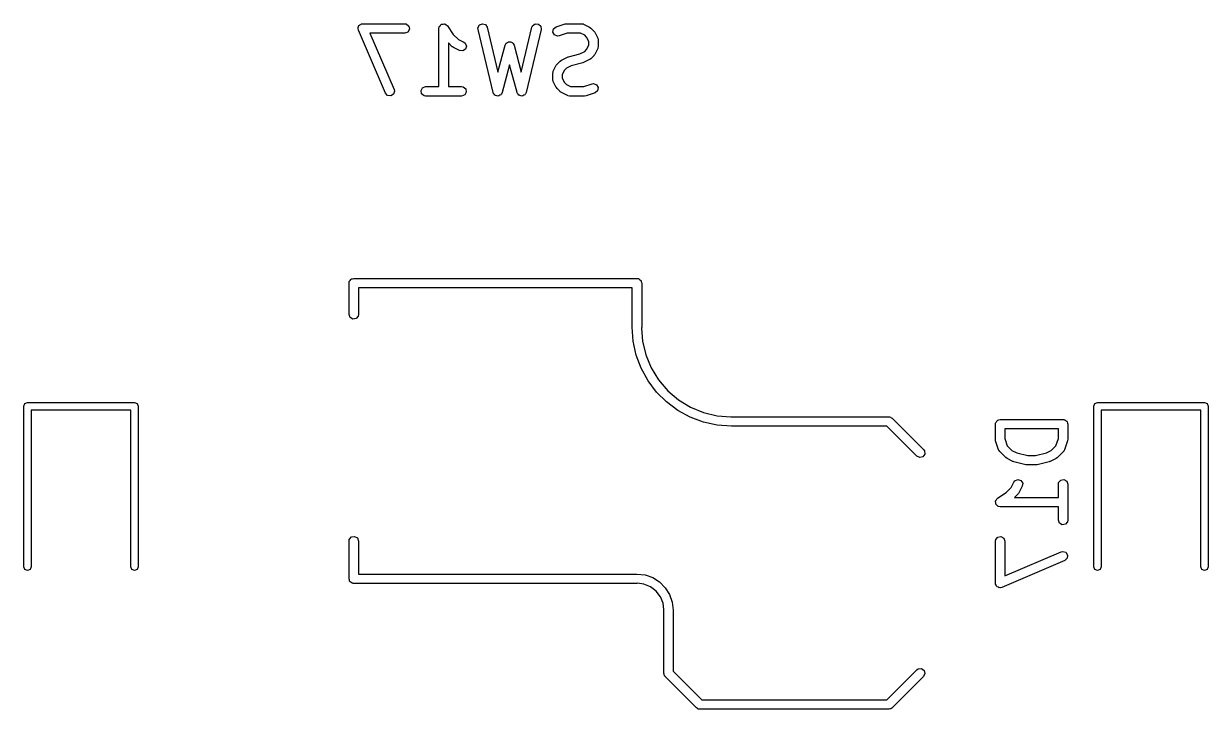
# Model space of a CAD drawing. Extents: x 3.18 to 10.88, y -3.25 to -0.52.
# Drawn here: x 6.797 to 7.537, y -1.915 to -1.486 of the extents above; entities that cross this region are included whole.
import ezdxf

# ---------------------------------------------------------------- set-up
doc = ezdxf.new("R2010")
doc.units = 0
doc.header["$MEASUREMENT"] = 0
doc.layers.add('BLACK', color=7, linetype='CONTINUOUS')

msp = doc.modelspace()

# ---------------------------------------------------------------- linework, layer by layer
at = {"layer": 'BLACK', "linetype": 'CONTINUOUS'}
for p, q in [((7.00563, -1.48943), (7.00573, -1.4891)), ((7.00567, -1.48875), (7.00601, -1.48816)), ((7.00573, -1.4891), (7.00567, -1.48875)), ((7.00601, -1.48816), (7.00621, -1.4875)), ((7.00621, -1.4875), (7.0065, -1.48731)), ((7.0065, -1.48731), (7.00668, -1.487)), ((7.00668, -1.487), (7.00732, -1.48677)), ((7.00732, -1.48677), (7.0079, -1.48639)), ((7.0079, -1.48639), (7.00825, -1.48643)), ((7.00825, -1.48643), (7.00857, -1.48631)), ((7.00857, -1.48631), (7.03482, -1.48631)), ((7.03482, -1.48631), (7.03583, -1.48649)), ((7.03583, -1.48649), (7.03738, -1.48779)), ((7.03738, -1.48779), (7.03773, -1.48978)), ((7.05624, -1.48927), (7.05642, -1.48826)), ((7.05624, -1.52568), (7.05624, -1.48927)), ((7.05642, -1.48826), (7.05653, -1.48813)), ((7.05653, -1.48813), (7.05655, -1.48796)), ((7.05655, -1.48796), (7.05717, -1.48737)), ((7.05717, -1.48737), (7.05772, -1.48671)), ((7.05772, -1.48671), (7.05788, -1.48668)), ((7.05788, -1.48668), (7.05801, -1.48656)), ((7.05801, -1.48656), (7.05886, -1.48651)), ((7.05886, -1.48651), (7.05971, -1.48636)), ((7.05971, -1.48636), (7.05985, -1.48644)), ((7.05985, -1.48644), (7.06002, -1.48643)), ((7.06002, -1.48643), (7.06071, -1.48694)), ((7.06071, -1.48694), (7.06145, -1.48737)), ((7.06145, -1.48737), (7.06151, -1.48753)), ((7.06151, -1.48753), (7.06165, -1.48763)), ((7.06165, -1.48763), (7.06524, -1.49301)), ((7.08063, -1.48893), (7.08154, -1.48712)), ((7.08069, -1.48995), (7.08063, -1.48893)), ((7.08154, -1.48712), (7.08339, -1.48632)), ((7.08339, -1.48632), (7.08533, -1.4869)), ((7.08533, -1.4869), (7.08644, -1.48858)), ((7.08644, -1.48858), (7.0931, -1.51657)), ((7.10777, -1.51657), (7.11444, -1.48858)), ((7.11444, -1.48858), (7.11484, -1.48764)), ((7.11484, -1.48764), (7.11647, -1.48644)), ((7.11647, -1.48644), (7.11848, -1.48656)), ((7.11848, -1.48656), (7.11995, -1.48794)), ((7.11995, -1.48794), (7.12018, -1.48995)), ((7.12792, -1.4896), (7.1295, -1.48834)), ((7.1295, -1.48834), (7.13512, -1.48646)), ((7.13512, -1.48646), (7.136, -1.48634)), ((7.136, -1.48634), (7.13606, -1.48631)), ((7.13606, -1.48631), (7.14543, -1.48631)), ((7.14543, -1.48631), (7.14644, -1.48649)), ((7.14644, -1.48649), (7.14658, -1.4866)), ((7.14658, -1.4866), (7.14675, -1.48663)), ((7.14675, -1.48663), (7.1505, -1.4885)), ((7.1505, -1.4885), (7.15121, -1.48903)), ((7.15121, -1.48903), (7.15127, -1.48905)), ((7.15127, -1.48905), (7.15314, -1.49093)), ((7.00586, -1.49043), (7.00563, -1.48943)), ((7.02273, -1.5298), (7.00586, -1.49043)), ((7.03482, -1.49222), (7.01305, -1.49222)), ((7.01305, -1.49222), (7.02816, -1.52747)), ((7.03672, -1.49153), (7.03482, -1.49222)), ((7.03773, -1.48978), (7.03672, -1.49153)), ((7.06524, -1.49301), (7.06844, -1.49621)), ((7.06844, -1.49621), (7.07176, -1.49787)), ((7.09007, -1.52932), (7.08069, -1.48995)), ((7.12018, -1.48995), (7.11081, -1.52932)), ((7.12751, -1.49157), (7.12792, -1.4896)), ((7.12847, -1.49335), (7.12751, -1.49157)), ((7.13035, -1.49409), (7.12847, -1.49335)), ((7.13137, -1.49394), (7.13035, -1.49409)), ((7.13654, -1.49222), (7.13137, -1.49394)), ((7.14473, -1.49222), (7.13654, -1.49222)), ((7.14743, -1.49357), (7.14473, -1.49222)), ((7.14863, -1.49476), (7.14743, -1.49357)), ((7.14998, -1.49746), (7.14863, -1.49476)), ((7.15314, -1.49093), (7.15365, -1.49165)), ((7.15365, -1.49165), (7.1537, -1.4917)), ((7.1537, -1.4917), (7.15557, -1.49544)), ((7.15557, -1.49544), (7.15586, -1.49643)), ((7.15586, -1.49643), (7.15582, -1.4966)), ((7.15582, -1.4966), (7.15588, -1.49677)), ((7.0646, -1.50073), (7.06215, -1.49827)), ((7.06215, -1.49827), (7.06215, -1.52568)), ((7.06466, -1.50076), (7.0646, -1.50073)), ((7.06537, -1.50128), (7.06466, -1.50076)), ((7.06912, -1.50316), (7.06537, -1.50128)), ((7.07113, -1.50339), (7.06912, -1.50316)), ((7.07281, -1.50227), (7.07113, -1.50339)), ((7.07176, -1.49787), (7.07259, -1.49848)), ((7.07259, -1.49848), (7.07339, -1.50034)), ((7.07339, -1.50034), (7.07281, -1.50227)), ((7.0931, -1.51657), (7.09758, -1.49975)), ((7.09758, -1.49975), (7.09802, -1.49882)), ((7.09802, -1.49882), (7.09824, -1.49867)), ((7.09824, -1.49867), (7.09835, -1.49842)), ((7.09835, -1.49842), (7.09904, -1.4981)), ((7.09904, -1.4981), (7.09967, -1.49766)), ((7.09967, -1.49766), (7.09994, -1.49769)), ((7.09994, -1.49769), (7.10018, -1.49757)), ((7.10018, -1.49757), (7.10092, -1.49777)), ((7.10092, -1.49777), (7.10168, -1.49784)), ((7.10168, -1.49784), (7.10187, -1.49803)), ((7.10187, -1.49803), (7.10213, -1.4981)), ((7.10213, -1.4981), (7.10257, -1.49872)), ((7.10257, -1.49872), (7.10311, -1.49926)), ((7.10311, -1.49926), (7.10314, -1.49953)), ((7.10314, -1.49953), (7.10329, -1.49975)), ((7.10329, -1.49975), (7.10777, -1.51657)), ((7.1444, -1.50523), (7.14743, -1.50371)), ((7.14743, -1.50371), (7.14863, -1.50252)), ((7.14863, -1.50252), (7.14998, -1.49982)), ((7.14998, -1.49982), (7.14998, -1.49746)), ((7.15557, -1.50184), (7.1537, -1.50558)), ((7.15559, -1.50166), (7.15557, -1.50184)), ((7.15571, -1.50152), (7.15559, -1.50166)), ((7.15588, -1.50051), (7.15571, -1.50152)), ((7.15588, -1.49677), (7.15588, -1.50051)), ((7.13022, -1.51155), (7.13209, -1.50968)), ((7.13209, -1.50968), (7.13282, -1.50917)), ((7.13282, -1.50917), (7.13286, -1.50912)), ((7.13286, -1.50912), (7.13661, -1.50725)), ((7.13661, -1.50725), (7.1371, -1.5071)), ((7.1371, -1.5071), (7.13722, -1.50702)), ((7.13722, -1.50702), (7.1444, -1.50523)), ((7.14615, -1.51088), (7.13896, -1.51267)), ((7.14626, -1.5108), (7.14615, -1.51088)), ((7.14675, -1.51065), (7.14626, -1.5108)), ((7.1505, -1.50878), (7.14675, -1.51065)), ((7.15055, -1.50873), (7.1505, -1.50878)), ((7.15127, -1.50823), (7.15055, -1.50873)), ((7.15314, -1.50635), (7.15127, -1.50823)), ((7.15317, -1.50629), (7.15314, -1.50635)), ((7.1537, -1.50558), (7.15317, -1.50629)), ((7.10044, -1.51197), (7.09579, -1.5294)), ((7.10508, -1.5294), (7.10044, -1.51197)), ((7.12748, -1.51739), (7.12766, -1.51638)), ((7.12748, -1.52114), (7.12748, -1.51739)), ((7.12766, -1.51638), (7.12777, -1.51624)), ((7.12777, -1.51624), (7.12779, -1.51607)), ((7.12779, -1.51607), (7.12967, -1.51232)), ((7.12967, -1.51232), (7.13019, -1.51161)), ((7.13019, -1.51161), (7.13022, -1.51155)), ((7.13473, -1.51539), (7.13339, -1.51808)), ((7.13339, -1.51808), (7.13339, -1.52044)), ((7.13593, -1.51419), (7.13473, -1.51539)), ((7.13896, -1.51267), (7.13593, -1.51419)), ((7.04605, -1.52637), (7.04794, -1.52568)), ((7.04794, -1.52568), (7.05624, -1.52568)), ((7.06215, -1.52568), (7.07044, -1.52568)), ((7.07044, -1.52568), (7.07145, -1.52586)), ((7.07145, -1.52586), (7.073, -1.52716)), ((7.12754, -1.5213), (7.12748, -1.52114)), ((7.1275, -1.52147), (7.12754, -1.5213)), ((7.12779, -1.52246), (7.1275, -1.52147)), ((7.12967, -1.52621), (7.12779, -1.52246)), ((7.12971, -1.52625), (7.12967, -1.52621)), ((7.13022, -1.52697), (7.12971, -1.52625)), ((7.13339, -1.52044), (7.13473, -1.52314)), ((7.13473, -1.52314), (7.13593, -1.52433)), ((7.13593, -1.52433), (7.13863, -1.52568)), ((7.13863, -1.52568), (7.14683, -1.52568)), ((7.14683, -1.52568), (7.152, -1.52396)), ((7.152, -1.52396), (7.15301, -1.52381)), ((7.15301, -1.52381), (7.15489, -1.52455)), ((7.15489, -1.52455), (7.15585, -1.52633)), ((7.15585, -1.52633), (7.15545, -1.52831)), ((7.02412, -1.53127), (7.02273, -1.5298)), ((7.02612, -1.53151), (7.02412, -1.53127)), ((7.02781, -1.53041), (7.02612, -1.53151)), ((7.02839, -1.52847), (7.02781, -1.53041)), ((7.02816, -1.52747), (7.02839, -1.52847)), ((7.04504, -1.52812), (7.04605, -1.52637)), ((7.04539, -1.53011), (7.04504, -1.52812)), ((7.04693, -1.53141), (7.04539, -1.53011)), ((7.04794, -1.53159), (7.04693, -1.53141)), ((7.07044, -1.53159), (7.04794, -1.53159)), ((7.07234, -1.5309), (7.07044, -1.53159)), ((7.07335, -1.52915), (7.07234, -1.5309)), ((7.073, -1.52716), (7.07335, -1.52915)), ((7.09024, -1.52958), (7.09007, -1.52932)), ((7.09026, -1.52989), (7.09024, -1.52958)), ((7.09078, -1.5304), (7.09026, -1.52989)), ((7.09118, -1.53101), (7.09078, -1.5304)), ((7.09147, -1.5311), (7.09118, -1.53101)), ((7.09169, -1.53131), (7.09147, -1.5311)), ((7.09242, -1.53138), (7.09169, -1.53131)), ((7.09311, -1.53158), (7.09242, -1.53138)), ((7.0934, -1.53146), (7.09311, -1.53158)), ((7.09371, -1.53149), (7.0934, -1.53146)), ((7.0943, -1.53107), (7.09371, -1.53149)), ((7.09497, -1.53078), (7.0943, -1.53107)), ((7.09511, -1.53051), (7.09497, -1.53078)), ((7.09536, -1.53033), (7.09511, -1.53051)), ((7.09579, -1.5294), (7.09536, -1.53033)), ((7.10526, -1.52965), (7.10508, -1.5294)), ((7.1053, -1.52996), (7.10526, -1.52965)), ((7.10582, -1.53046), (7.1053, -1.52996)), ((7.10624, -1.53105), (7.10582, -1.53046)), ((7.10654, -1.53113), (7.10624, -1.53105)), ((7.10676, -1.53135), (7.10654, -1.53113)), ((7.10749, -1.53139), (7.10676, -1.53135)), ((7.10819, -1.53158), (7.10749, -1.53139)), ((7.10847, -1.53145), (7.10819, -1.53158)), ((7.10878, -1.53147), (7.10847, -1.53145)), ((7.10936, -1.53103), (7.10878, -1.53147)), ((7.11002, -1.53073), (7.10936, -1.53103)), ((7.11015, -1.53045), (7.11002, -1.53073)), ((7.1104, -1.53026), (7.11015, -1.53045)), ((7.11081, -1.52932), (7.1104, -1.53026)), ((7.13209, -1.52885), (7.13022, -1.52697)), ((7.13215, -1.52888), (7.13209, -1.52885)), ((7.13286, -1.5294), (7.13215, -1.52888)), ((7.13661, -1.53128), (7.13286, -1.5294)), ((7.13679, -1.5313), (7.13661, -1.53128)), ((7.13692, -1.53141), (7.13679, -1.5313)), ((7.13793, -1.53159), (7.13692, -1.53141)), ((7.14731, -1.53159), (7.13793, -1.53159)), ((7.14737, -1.53157), (7.14731, -1.53159)), ((7.14824, -1.53144), (7.14737, -1.53157)), ((7.15386, -1.52956), (7.14824, -1.53144)), ((7.15545, -1.52831), (7.15386, -1.52956)), ((7, -1.64862), (7.00006, -1.64824)), ((7, -1.66831), (7, -1.64862)), ((7.00004, -1.64811), (7.00011, -1.64799)), ((7.00006, -1.64824), (7.00004, -1.64811)), ((7.00011, -1.64799), (7.00017, -1.64761)), ((7.00017, -1.64761), (7.00067, -1.64702)), ((7.00067, -1.64702), (7.00105, -1.64636)), ((7.00105, -1.64636), (7.0013, -1.64627)), ((7.0013, -1.64627), (7.00147, -1.64606)), ((7.00147, -1.64606), (7.00223, -1.64593)), ((7.00223, -1.64593), (7.00295, -1.64567)), ((7.00295, -1.64567), (7.18011, -1.64567)), ((7.17716, -1.65157), (7.0059, -1.65157)), ((7.0059, -1.65157), (7.0059, -1.66831)), ((7.17716, -1.67618), (7.17716, -1.65157)), ((7.18011, -1.64567), (7.1805, -1.64574)), ((7.1805, -1.64574), (7.18063, -1.64571)), ((7.18063, -1.64571), (7.18074, -1.64578)), ((7.18074, -1.64578), (7.18112, -1.64585)), ((7.18112, -1.64585), (7.18171, -1.64634)), ((7.18171, -1.64634), (7.18238, -1.64672)), ((7.18238, -1.64672), (7.18247, -1.64697)), ((7.18247, -1.64697), (7.18267, -1.64714)), ((7.18267, -1.64714), (7.18281, -1.6479)), ((7.18281, -1.6479), (7.18307, -1.64862)), ((7.18307, -1.64862), (7.18307, -1.67618)), ((7.00069, -1.6702), (7, -1.66831)), ((7.00244, -1.67121), (7.00069, -1.6702)), ((7.00443, -1.67086), (7.00244, -1.67121)), ((7.00572, -1.66932), (7.00443, -1.67086)), ((7.0059, -1.66831), (7.00572, -1.66932)), ((7.17779, -1.685), (7.17716, -1.67618)), ((7.17716, -1.67618), (7.17716, -1.67618)), ((7.17716, -1.67618), (7.17716, -1.67618)), ((7.18307, -1.67618), (7.18295, -1.67686)), ((7.18295, -1.67686), (7.18359, -1.68498)), ((7.17967, -1.69365), (7.17779, -1.685)), ((7.18359, -1.68498), (7.18565, -1.69357)), ((7.18277, -1.70194), (7.17967, -1.69365)), ((7.18565, -1.69357), (7.18903, -1.70173)), ((7.18701, -1.7097), (7.18277, -1.70194)), ((7.18903, -1.70173), (7.19364, -1.70926)), ((7.19231, -1.71679), (7.18701, -1.7097)), ((7.19364, -1.70926), (7.19938, -1.71597)), ((7.19856, -1.72304), (7.19231, -1.71679)), ((7.19938, -1.71597), (7.20609, -1.72171)), ((6.79652, -1.72572), (6.79721, -1.72405)), ((6.79652, -1.82611), (6.79652, -1.72572)), ((6.79721, -1.72405), (6.79888, -1.72336)), ((6.79888, -1.72336), (6.86581, -1.72336)), ((6.86581, -1.72336), (6.86748, -1.72405)), ((6.86748, -1.72405), (6.86817, -1.72572)), ((6.86817, -1.72572), (6.86817, -1.82611)), ((7.20565, -1.72834), (7.19856, -1.72304)), ((7.20609, -1.72171), (7.21362, -1.72632)), ((7.21362, -1.72632), (7.22178, -1.7297)), ((7.46581, -1.72572), (7.4665, -1.72405)), ((7.46581, -1.82611), (7.46581, -1.72572)), ((7.4665, -1.72405), (7.46817, -1.72336)), ((7.46817, -1.72336), (7.5351, -1.72336)), ((7.5351, -1.72336), (7.53677, -1.72405)), ((7.53677, -1.72405), (7.53746, -1.72572)), ((7.53746, -1.72572), (7.53746, -1.82611)), ((6.86345, -1.72808), (6.80124, -1.72808)), ((6.80124, -1.72808), (6.80124, -1.82611)), ((6.86345, -1.82611), (6.86345, -1.72808)), ((7.21341, -1.73258), (7.20565, -1.72834)), ((7.2217, -1.73568), (7.21341, -1.73258)), ((7.22178, -1.7297), (7.23037, -1.73176)), ((7.23037, -1.73176), (7.23874, -1.73242)), ((7.23874, -1.73242), (7.23917, -1.73228)), ((7.23917, -1.73228), (7.33759, -1.73228)), ((7.33759, -1.73228), (7.33778, -1.73231)), ((7.33778, -1.73231), (7.33785, -1.73229)), ((7.33785, -1.73229), (7.33797, -1.73235)), ((7.33797, -1.73235), (7.3386, -1.73246)), ((7.3386, -1.73246), (7.3391, -1.73288)), ((7.3391, -1.73288), (7.33968, -1.73315)), ((7.33968, -1.73315), (7.35937, -1.75283)), ((7.53274, -1.72808), (7.47053, -1.72808)), ((7.47053, -1.72808), (7.47053, -1.82611)), ((7.53274, -1.82611), (7.53274, -1.72808)), ((7.23035, -1.73756), (7.2217, -1.73568)), ((7.23917, -1.73819), (7.23035, -1.73756)), ((7.33637, -1.73819), (7.23917, -1.73819)), ((7.35519, -1.75701), (7.33637, -1.73819)), ((7.40429, -1.73697), (7.40436, -1.73659)), ((7.40429, -1.74634), (7.40429, -1.73697)), ((7.40433, -1.73646), (7.4044, -1.73634)), ((7.40436, -1.73659), (7.40433, -1.73646)), ((7.4044, -1.73634), (7.40447, -1.73596)), ((7.40447, -1.73596), (7.40496, -1.73537)), ((7.40496, -1.73537), (7.40534, -1.73471)), ((7.40534, -1.73471), (7.40559, -1.73462)), ((7.40559, -1.73462), (7.40577, -1.73441)), ((7.40577, -1.73441), (7.40652, -1.73428)), ((7.40652, -1.73428), (7.40724, -1.73402)), ((7.40724, -1.73402), (7.44661, -1.73402)), ((7.4102, -1.73992), (7.4102, -1.74586)), ((7.44366, -1.73992), (7.4102, -1.73992)), ((7.44366, -1.74586), (7.44366, -1.73992)), ((7.44661, -1.73402), (7.447, -1.73408)), ((7.447, -1.73408), (7.44713, -1.73406)), ((7.44713, -1.73406), (7.44724, -1.73413)), ((7.44724, -1.73413), (7.44762, -1.73419)), ((7.44762, -1.73419), (7.44821, -1.73469)), ((7.44821, -1.73469), (7.44887, -1.73507)), ((7.44887, -1.73507), (7.44897, -1.73532)), ((7.44897, -1.73532), (7.44917, -1.73549)), ((7.44917, -1.73549), (7.4493, -1.73625)), ((7.4493, -1.73625), (7.44957, -1.73697)), ((7.44957, -1.73697), (7.44957, -1.74634)), ((7.40431, -1.7464), (7.40429, -1.74634)), ((7.40444, -1.74728), (7.40431, -1.7464)), ((7.40632, -1.7529), (7.40444, -1.74728)), ((7.4102, -1.74586), (7.4117, -1.75037)), ((7.44216, -1.75037), (7.44366, -1.74586)), ((7.44941, -1.74728), (7.44754, -1.7529)), ((7.44957, -1.74634), (7.44941, -1.74721)), ((7.44941, -1.74721), (7.44941, -1.74728)), ((7.36013, -1.75568), (7.35897, -1.75734)), ((7.35937, -1.75283), (7.35996, -1.75367)), ((7.35996, -1.75367), (7.36013, -1.75568)), ((7.40643, -1.75304), (7.40632, -1.7529)), ((7.40644, -1.75322), (7.40643, -1.75304)), ((7.40703, -1.75406), (7.40644, -1.75322)), ((7.41078, -1.75781), (7.40703, -1.75406)), ((7.4117, -1.75037), (7.41462, -1.75329)), ((7.41462, -1.75329), (7.41765, -1.75481)), ((7.41765, -1.75481), (7.42448, -1.75651)), ((7.42938, -1.75651), (7.43621, -1.75481)), ((7.43621, -1.75481), (7.43924, -1.75329)), ((7.43924, -1.75329), (7.44216, -1.75037)), ((7.44683, -1.75406), (7.44308, -1.75781)), ((7.4469, -1.7539), (7.44683, -1.75406)), ((7.44705, -1.7538), (7.4469, -1.7539)), ((7.44754, -1.7529), (7.44705, -1.7538)), ((7.35702, -1.75786), (7.35519, -1.75701)), ((7.35897, -1.75734), (7.35702, -1.75786)), ((7.41084, -1.75783), (7.41078, -1.75781)), ((7.41155, -1.75836), (7.41084, -1.75783)), ((7.4153, -1.76023), (7.41155, -1.75836)), ((7.41543, -1.76025), (7.4153, -1.76023)), ((7.4159, -1.76046), (7.41543, -1.76025)), ((7.4234, -1.76233), (7.4159, -1.76046)), ((7.42353, -1.76232), (7.4234, -1.76233)), ((7.42412, -1.76242), (7.42353, -1.76232)), ((7.42974, -1.76242), (7.42412, -1.76242)), ((7.42448, -1.75651), (7.42938, -1.75651)), ((7.42987, -1.76237), (7.42974, -1.76242)), ((7.43046, -1.76233), (7.42987, -1.76237)), ((7.43795, -1.76046), (7.43046, -1.76233)), ((7.43807, -1.76038), (7.43795, -1.76046)), ((7.43856, -1.76023), (7.43807, -1.76038)), ((7.44231, -1.75836), (7.43856, -1.76023)), ((7.44235, -1.75831), (7.44231, -1.75836)), ((7.44308, -1.75781), (7.44235, -1.75831)), ((7.41099, -1.77967), (7.41419, -1.77647)), ((7.41419, -1.77647), (7.41585, -1.77314)), ((7.41585, -1.77314), (7.41646, -1.77232)), ((7.41646, -1.77232), (7.41831, -1.77152)), ((7.41831, -1.77152), (7.42025, -1.77209)), ((7.42113, -1.77579), (7.41926, -1.77953)), ((7.42025, -1.77209), (7.42136, -1.77378)), ((7.42136, -1.77378), (7.42113, -1.77579)), ((7.44366, -1.77446), (7.44384, -1.77345)), ((7.44366, -1.78276), (7.44366, -1.77446)), ((7.44384, -1.77345), (7.44514, -1.77191)), ((7.44514, -1.77191), (7.44713, -1.77156)), ((7.44713, -1.77156), (7.44887, -1.77257)), ((7.44887, -1.77257), (7.44957, -1.77446)), ((7.44957, -1.77446), (7.44957, -1.79696)), ((7.40433, -1.7852), (7.40442, -1.78505)), ((7.40448, -1.78604), (7.40433, -1.7852)), ((7.40441, -1.78488), (7.40492, -1.78419)), ((7.40442, -1.78505), (7.40441, -1.78488)), ((7.40492, -1.78419), (7.40534, -1.78345)), ((7.40534, -1.78345), (7.4055, -1.78339)), ((7.4055, -1.78339), (7.4056, -1.78326)), ((7.4056, -1.78326), (7.41099, -1.77967)), ((7.4187, -1.7803), (7.41625, -1.78276)), ((7.41625, -1.78276), (7.44366, -1.78276)), ((7.41873, -1.78024), (7.4187, -1.7803)), ((7.41926, -1.77953), (7.41873, -1.78024)), ((7.40454, -1.7869), (7.40448, -1.78604)), ((7.40466, -1.78702), (7.40454, -1.7869)), ((7.40469, -1.78719), (7.40466, -1.78702)), ((7.40534, -1.78774), (7.40469, -1.78719)), ((7.40593, -1.78836), (7.40534, -1.78774)), ((7.4061, -1.78838), (7.40593, -1.78836)), ((7.40623, -1.78849), (7.4061, -1.78838)), ((7.40724, -1.78867), (7.40623, -1.78849)), ((7.44366, -1.78867), (7.40724, -1.78867)), ((7.44366, -1.79696), (7.44366, -1.78867)), ((7.44435, -1.79886), (7.44366, -1.79696)), ((7.4461, -1.79987), (7.44435, -1.79886)), ((7.44809, -1.79952), (7.4461, -1.79987)), ((7.44939, -1.79797), (7.44809, -1.79952)), ((7.44957, -1.79696), (7.44939, -1.79797)), ((7.00017, -1.80903), (7.00147, -1.80748)), ((7.00147, -1.80748), (7.00346, -1.80713)), ((7.00346, -1.80713), (7.00521, -1.80814)), ((7.40447, -1.80908), (7.40577, -1.80753)), ((7.40577, -1.80753), (7.40776, -1.80718)), ((7.40776, -1.80718), (7.4095, -1.80819)), ((7, -1.81004), (7.00017, -1.80903)), ((7, -1.83366), (7, -1.81004)), ((7.00521, -1.80814), (7.0059, -1.81004)), ((7.0059, -1.81004), (7.0059, -1.83071)), ((7.40429, -1.81009), (7.40447, -1.80908)), ((7.40429, -1.83633), (7.40429, -1.81009)), ((7.4095, -1.80819), (7.4102, -1.81009)), ((7.4102, -1.81009), (7.4102, -1.83185)), ((7.44778, -1.82217), (7.40841, -1.83905)), ((7.4102, -1.83185), (7.44545, -1.81675)), ((7.44545, -1.81675), (7.44645, -1.81651)), ((7.44645, -1.81651), (7.44838, -1.81709)), ((7.44925, -1.82079), (7.44778, -1.82217)), ((7.44838, -1.81709), (7.44949, -1.81879)), ((7.44949, -1.81879), (7.44925, -1.82079)), ((6.79721, -1.82778), (6.79652, -1.82611)), ((6.79888, -1.82848), (6.79721, -1.82778)), ((6.80055, -1.82778), (6.79888, -1.82848)), ((6.80124, -1.82611), (6.80055, -1.82778)), ((6.86414, -1.82778), (6.86345, -1.82611)), ((6.86581, -1.82848), (6.86414, -1.82778)), ((6.86748, -1.82778), (6.86581, -1.82848)), ((6.86817, -1.82611), (6.86748, -1.82778)), ((7.4665, -1.82778), (7.46581, -1.82611)), ((7.46817, -1.82848), (7.4665, -1.82778)), ((7.46984, -1.82778), (7.46817, -1.82848)), ((7.47053, -1.82611), (7.46984, -1.82778)), ((7.53343, -1.82778), (7.53274, -1.82611)), ((7.5351, -1.82848), (7.53343, -1.82778)), ((7.53677, -1.82778), (7.5351, -1.82848)), ((7.53746, -1.82611), (7.53677, -1.82778)), ((7.00026, -1.83438), (7, -1.83366)), ((7.00039, -1.83514), (7.00026, -1.83438)), ((7.0006, -1.83531), (7.00039, -1.83514)), ((7.00069, -1.83556), (7.0006, -1.83531)), ((7.00135, -1.83594), (7.00069, -1.83556)), ((7.00194, -1.83644), (7.00135, -1.83594)), ((7.00232, -1.8365), (7.00194, -1.83644)), ((7.00244, -1.83657), (7.00232, -1.8365)), ((7.00257, -1.83655), (7.00244, -1.83657)), ((7.00295, -1.83661), (7.00257, -1.83655)), ((7.18011, -1.83661), (7.00295, -1.83661)), ((7.0059, -1.83071), (7.18011, -1.83071)), ((7.18011, -1.83071), (7.18515, -1.83128)), ((7.18012, -1.83661), (7.18011, -1.83661)), ((7.18043, -1.83651), (7.18012, -1.83661)), ((7.18448, -1.83704), (7.18043, -1.83651)), ((7.18855, -1.83873), (7.18448, -1.83704)), ((7.18515, -1.83128), (7.18994, -1.83295)), ((7.18994, -1.83295), (7.19423, -1.83565)), ((7.19423, -1.83565), (7.19781, -1.83923)), ((7.40441, -1.83666), (7.40429, -1.83633)), ((7.40437, -1.83701), (7.40441, -1.83666)), ((7.40474, -1.83758), (7.40437, -1.83701)), ((7.19205, -1.84141), (7.18855, -1.83873)), ((7.19473, -1.84491), (7.19205, -1.84141)), ((7.19642, -1.84898), (7.19473, -1.84491)), ((7.19781, -1.83923), (7.20051, -1.84352)), ((7.20051, -1.84352), (7.20218, -1.84831)), ((7.40498, -1.83823), (7.40474, -1.83758)), ((7.40528, -1.8384), (7.40498, -1.83823)), ((7.40547, -1.8387), (7.40528, -1.8384)), ((7.40613, -1.8389), (7.40547, -1.8387)), ((7.40673, -1.83924), (7.40613, -1.8389)), ((7.40707, -1.83918), (7.40673, -1.83924)), ((7.40741, -1.83928), (7.40707, -1.83918)), ((7.40841, -1.83905), (7.40741, -1.83928)), ((7.19693, -1.85288), (7.19642, -1.84898)), ((7.20218, -1.84831), (7.20275, -1.85335)), ((7.19685, -1.85335), (7.19693, -1.85288)), ((7.19685, -1.89272), (7.19685, -1.85335)), ((7.20275, -1.85335), (7.20275, -1.85335)), ((7.20275, -1.85335), (7.20275, -1.85335)), ((7.20275, -1.85335), (7.20275, -1.85335)), ((7.20275, -1.85335), (7.20275, -1.89149)), ((7.19707, -1.89332), (7.19685, -1.89272)), ((7.19712, -1.89396), (7.19707, -1.89332)), ((7.19749, -1.89449), (7.19712, -1.89396)), ((7.19754, -1.89461), (7.19749, -1.89449)), ((7.19761, -1.89465), (7.19754, -1.89461)), ((7.19771, -1.8948), (7.19761, -1.89465)), ((7.2174, -1.91449), (7.19771, -1.8948)), ((7.20275, -1.89149), (7.22071, -1.90945)), ((7.33637, -1.90945), (7.35519, -1.89063)), ((7.35937, -1.8948), (7.33968, -1.91449)), ((7.35519, -1.89063), (7.35603, -1.89004)), ((7.35603, -1.89004), (7.35804, -1.88986)), ((7.35804, -1.88986), (7.3597, -1.89102)), ((7.36022, -1.89297), (7.35937, -1.8948)), ((7.3597, -1.89102), (7.36022, -1.89297)), ((7.22071, -1.90945), (7.33637, -1.90945)), ((7.21798, -1.91476), (7.2174, -1.91449)), ((7.21847, -1.91518), (7.21798, -1.91476)), ((7.21911, -1.91529), (7.21847, -1.91518)), ((7.21923, -1.91534), (7.21911, -1.91529)), ((7.2193, -1.91532), (7.21923, -1.91534)), ((7.21948, -1.91535), (7.2193, -1.91532)), ((7.33759, -1.91535), (7.21948, -1.91535)), ((7.3382, -1.91513), (7.33759, -1.91535)), ((7.33884, -1.91508), (7.3382, -1.91513)), ((7.33937, -1.91471), (7.33884, -1.91508)), ((7.33949, -1.91466), (7.33937, -1.91471)), ((7.33953, -1.91459), (7.33949, -1.91466)), ((7.33968, -1.91449), (7.33953, -1.91459))]:
    msp.add_line(p, q, dxfattribs=at)

doc.saveas('drawing.dxf')
